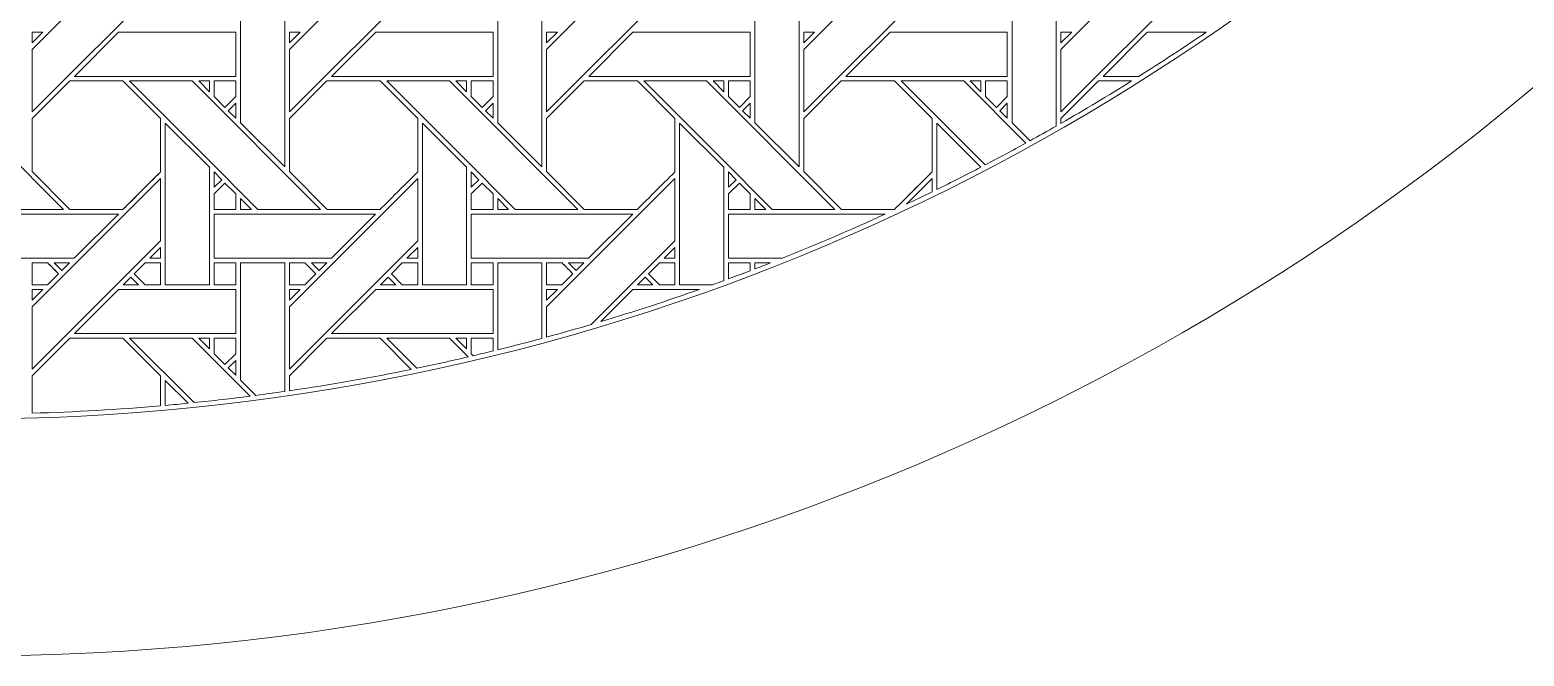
# Model space of a CAD drawing. Header units: inches. Extents: x 3.4 to 21.4, y 0.1 to 18.1.
# Drawn here: x 12.61 to 18.12, y 0.09 to 2.4 of the extents above; entities that cross this region are included whole.
import ezdxf

# ---------------------------------------------------------------- set-up
doc = ezdxf.new("R2010")
doc.units = ezdxf.units.IN
doc.header["$MEASUREMENT"] = 0
doc.layers.add('Design', color=7, linetype='Continuous', lineweight=0)

msp = doc.modelspace()

# ---------------------------------------------------------------- linework, layer by layer
at = {"layer": 'Design'}
for points, knots in [([(12.3829, 18.0948), (7.4123, 18.0948), (3.3829, 14.0653), (3.3829, 9.0948), (3.3829, 4.1242), (7.4123, 0.0948), (12.3829, 0.0948), (17.3534, 0.0948), (21.3829, 4.1242), (21.3829, 9.0948), (21.3829, 14.0653), (17.3534, 18.0948), (12.3829, 18.0948)], [0, 0, 0, 0, 1, 1, 1, 2, 2, 2, 3, 3, 3, 4, 4, 4, 4]), ([(12.3829, 17.2202), (7.8953, 17.2202), (4.2574, 13.5823), (4.2574, 9.0948), (4.2574, 4.6072), (7.8953, 0.9693), (12.3829, 0.9693), (16.8704, 0.9693), (20.5083, 4.6072), (20.5083, 9.0948), (20.5083, 13.5823), (16.8704, 17.2202), (12.3829, 17.2202)], [0, 0, 0, 0, 1, 1, 1, 2, 2, 2, 3, 3, 3, 4, 4, 4, 4]), ([(12.6204, 2.332), (12.6204, 2.332), (13.0941, 2.8056), (13.0941, 2.8056), (13.0941, 2.8056), (13.0941, 2.5756), (13.0941, 2.5756), (13.0941, 2.5756), (12.6204, 2.1019), (12.6204, 2.1019), (12.6204, 2.1019), (12.6204, 2.332), (12.6204, 2.332)], [0, 0, 0, 0, 1, 1, 1, 2, 2, 2, 3, 3, 3, 4, 4, 4, 4]), ([(13.5691, 2.332), (13.5691, 2.332), (14.0428, 2.8056), (14.0428, 2.8056), (14.0428, 2.8056), (14.0428, 2.5756), (14.0428, 2.5756), (14.0428, 2.5756), (13.5691, 2.1019), (13.5691, 2.1019), (13.5691, 2.1019), (13.5691, 2.332), (13.5691, 2.332)], [0, 0, 0, 0, 1, 1, 1, 2, 2, 2, 3, 3, 3, 4, 4, 4, 4]), ([(14.5179, 2.332), (14.5179, 2.332), (14.9915, 2.8056), (14.9915, 2.8056), (14.9915, 2.8056), (14.9915, 2.5756), (14.9915, 2.5756), (14.9915, 2.5756), (14.5179, 2.1019), (14.5179, 2.1019), (14.5179, 2.1019), (14.5179, 2.332), (14.5179, 2.332)], [0, 0, 0, 0, 1, 1, 1, 2, 2, 2, 3, 3, 3, 4, 4, 4, 4]), ([(15.4666, 2.332), (15.4666, 2.332), (15.9403, 2.8056), (15.9403, 2.8056), (15.9403, 2.8056), (15.9403, 2.5756), (15.9403, 2.5756), (15.9403, 2.5756), (15.4666, 2.1019), (15.4666, 2.1019), (15.4666, 2.1019), (15.4666, 2.332), (15.4666, 2.332)], [0, 0, 0, 0, 1, 1, 1, 2, 2, 2, 3, 3, 3, 4, 4, 4, 4]), ([(16.4153, 2.332), (16.4153, 2.332), (16.889, 2.8056), (16.889, 2.8056), (16.889, 2.8056), (16.889, 2.5756), (16.889, 2.5756), (16.889, 2.5756), (16.4153, 2.1019), (16.4153, 2.1019), (16.4153, 2.1019), (16.4153, 2.332), (16.4153, 2.332)], [0, 0, 0, 0, 1, 1, 1, 2, 2, 2, 3, 3, 3, 4, 4, 4, 4]), ([(13.552, 2.4941), (13.552, 2.4941), (13.552, 1.899), (13.552, 1.899), (13.552, 1.899), (13.3891, 2.0619), (13.3891, 2.0619), (13.3891, 2.0619), (13.3891, 2.4941), (13.3891, 2.4941), (13.3891, 2.4941), (13.552, 2.4941), (13.552, 2.4941)], [0, 0, 0, 0, 1, 1, 1, 2, 2, 2, 3, 3, 3, 4, 4, 4, 4]), ([(14.5007, 2.4941), (14.5007, 2.4941), (14.5007, 1.899), (14.5007, 1.899), (14.5007, 1.899), (14.3378, 2.0619), (14.3378, 2.0619), (14.3378, 2.0619), (14.3378, 2.4941), (14.3378, 2.4941), (14.3378, 2.4941), (14.5007, 2.4941), (14.5007, 2.4941)], [0, 0, 0, 0, 1, 1, 1, 2, 2, 2, 3, 3, 3, 4, 4, 4, 4]), ([(15.4494, 2.4941), (15.4494, 2.4941), (15.4494, 1.899), (15.4494, 1.899), (15.4494, 1.899), (15.2865, 2.0619), (15.2865, 2.0619), (15.2865, 2.0619), (15.2865, 2.4941), (15.2865, 2.4941), (15.2865, 2.4941), (15.4494, 2.4941), (15.4494, 2.4941)], [0, 0, 0, 0, 1, 1, 1, 2, 2, 2, 3, 3, 3, 4, 4, 4, 4]), ([(16.3982, 2.05), (16.3661, 2.0316), (16.3338, 2.0135), (16.3015, 1.9957), (16.3015, 1.9957), (16.2352, 2.0619), (16.2352, 2.0619), (16.2352, 2.0619), (16.2352, 2.4941), (16.2352, 2.4941), (16.2352, 2.4941), (16.3982, 2.4941), (16.3982, 2.4941), (16.3982, 2.4941), (16.3982, 2.05), (16.3982, 2.05)], [0, 0, 0, 0, 1, 1, 1, 2, 2, 2, 3, 3, 3, 4, 4, 4, 5, 5, 5, 5]), ([(12.6602, 2.3962), (12.6602, 2.3962), (12.6204, 2.3564), (12.6204, 2.3564), (12.6204, 2.3564), (12.6204, 2.3962), (12.6204, 2.3962), (12.6204, 2.3962), (12.6602, 2.3962), (12.6602, 2.3962)], [0, 0, 0, 0, 1, 1, 1, 2, 2, 2, 3, 3, 3, 3]), ([(12.7762, 2.2334), (12.7762, 2.2334), (12.9391, 2.3962), (12.9391, 2.3962), (12.9391, 2.3962), (13.3715, 2.3962), (13.3715, 2.3962), (13.3715, 2.3962), (13.3715, 2.2334), (13.3715, 2.2334), (13.3715, 2.2334), (12.7762, 2.2334), (12.7762, 2.2334)], [0, 0, 0, 0, 1, 1, 1, 2, 2, 2, 3, 3, 3, 4, 4, 4, 4]), ([(13.609, 2.3962), (13.609, 2.3962), (13.5691, 2.3564), (13.5691, 2.3564), (13.5691, 2.3564), (13.5691, 2.3962), (13.5691, 2.3962), (13.5691, 2.3962), (13.609, 2.3962), (13.609, 2.3962)], [0, 0, 0, 0, 1, 1, 1, 2, 2, 2, 3, 3, 3, 3]), ([(13.725, 2.2334), (13.725, 2.2334), (13.8878, 2.3962), (13.8878, 2.3962), (13.8878, 2.3962), (14.3203, 2.3962), (14.3203, 2.3962), (14.3203, 2.3962), (14.3203, 2.2334), (14.3203, 2.2334), (14.3203, 2.2334), (13.725, 2.2334), (13.725, 2.2334)], [0, 0, 0, 0, 1, 1, 1, 2, 2, 2, 3, 3, 3, 4, 4, 4, 4]), ([(14.5577, 2.3962), (14.5577, 2.3962), (14.5179, 2.3564), (14.5179, 2.3564), (14.5179, 2.3564), (14.5179, 2.3962), (14.5179, 2.3962), (14.5179, 2.3962), (14.5577, 2.3962), (14.5577, 2.3962)], [0, 0, 0, 0, 1, 1, 1, 2, 2, 2, 3, 3, 3, 3]), ([(14.6737, 2.2334), (14.6737, 2.2334), (14.8365, 2.3962), (14.8365, 2.3962), (14.8365, 2.3962), (15.269, 2.3962), (15.269, 2.3962), (15.269, 2.3962), (15.269, 2.2334), (15.269, 2.2334), (15.269, 2.2334), (14.6737, 2.2334), (14.6737, 2.2334)], [0, 0, 0, 0, 1, 1, 1, 2, 2, 2, 3, 3, 3, 4, 4, 4, 4]), ([(15.5064, 2.3962), (15.5064, 2.3962), (15.4666, 2.3564), (15.4666, 2.3564), (15.4666, 2.3564), (15.4666, 2.3962), (15.4666, 2.3962), (15.4666, 2.3962), (15.5064, 2.3962), (15.5064, 2.3962)], [0, 0, 0, 0, 1, 1, 1, 2, 2, 2, 3, 3, 3, 3]), ([(15.6224, 2.2334), (15.6224, 2.2334), (15.7853, 2.3962), (15.7853, 2.3962), (15.7853, 2.3962), (16.2177, 2.3962), (16.2177, 2.3962), (16.2177, 2.3962), (16.2177, 2.2334), (16.2177, 2.2334), (16.2177, 2.2334), (15.6224, 2.2334), (15.6224, 2.2334)], [0, 0, 0, 0, 1, 1, 1, 2, 2, 2, 3, 3, 3, 4, 4, 4, 4]), ([(16.4551, 2.3962), (16.4551, 2.3962), (16.4153, 2.3564), (16.4153, 2.3564), (16.4153, 2.3564), (16.4153, 2.3962), (16.4153, 2.3962), (16.4153, 2.3962), (16.4551, 2.3962), (16.4551, 2.3962)], [0, 0, 0, 0, 1, 1, 1, 2, 2, 2, 3, 3, 3, 3]), ([(16.7034, 2.2334), (16.7034, 2.2334), (16.5711, 2.2334), (16.5711, 2.2334), (16.5711, 2.2334), (16.734, 2.3962), (16.734, 2.3962), (16.734, 2.3962), (16.9513, 2.3962), (16.9513, 2.3962), (16.8697, 2.3405), (16.7871, 2.2862), (16.7034, 2.2334)], [0, 0, 0, 0, 1, 1, 1, 2, 2, 2, 3, 3, 3, 4, 4, 4, 4]), ([(12.3052, 1.9425), (12.3052, 1.9425), (12.0308, 2.2162), (12.0308, 2.2162), (12.0308, 2.2162), (12.2618, 2.2162), (12.2618, 2.2162), (12.2618, 2.2162), (12.7354, 1.7426), (12.7354, 1.7426), (12.7354, 1.7426), (12.5044, 1.7426), (12.5044, 1.7426), (12.5044, 1.7426), (12.3052, 1.9425), (12.3052, 1.9425)], [0, 0, 0, 0, 1, 1, 1, 2, 2, 2, 3, 3, 3, 4, 4, 4, 5, 5, 5, 5]), ([(12.7591, 2.2162), (12.7591, 2.2162), (12.9553, 2.2162), (12.9553, 2.2162), (12.9553, 2.2162), (13.0941, 2.0775), (13.0941, 2.0775), (13.0941, 2.0775), (13.0941, 1.8812), (13.0941, 1.8812), (13.0763, 1.8633), (12.9643, 1.7516), (12.9553, 1.7425), (12.9553, 1.7425), (12.7596, 1.7425), (12.7596, 1.7425), (12.7596, 1.7425), (12.6204, 1.8818), (12.6204, 1.8818), (12.6204, 1.8818), (12.6204, 2.0774), (12.6204, 2.0774), (12.6204, 2.0774), (12.7591, 2.2162), (12.7591, 2.2162)], [0, 0, 0, 0, 1, 1, 1, 2, 2, 2, 3, 3, 3, 4, 4, 4, 5, 5, 5, 6, 6, 6, 7, 7, 7, 8, 8, 8, 8]), ([(12.6204, 1.8818), (12.6204, 1.8818), (12.6204, 2.0774), (12.6204, 2.0774), (12.6204, 2.0774), (12.7591, 2.2162), (12.7591, 2.2162), (12.7591, 2.2162), (12.9553, 2.2162), (12.9553, 2.2162), (12.9553, 2.2162), (13.0941, 2.0775), (13.0941, 2.0775), (13.0941, 2.0775), (13.0941, 1.8812), (13.0941, 1.8812), (13.0757, 1.8627), (12.9639, 1.7511), (12.9553, 1.7425), (12.9553, 1.7425), (12.7596, 1.7425), (12.7596, 1.7425), (12.7596, 1.7425), (12.6204, 1.8818), (12.6204, 1.8818)], [0, 0, 0, 0, 1, 1, 1, 2, 2, 2, 3, 3, 3, 4, 4, 4, 5, 5, 5, 6, 6, 6, 7, 7, 7, 8, 8, 8, 8]), ([(13.2539, 1.9425), (13.2539, 1.9425), (12.9796, 2.2162), (12.9796, 2.2162), (12.9796, 2.2162), (13.2105, 2.2162), (13.2105, 2.2162), (13.2105, 2.2162), (13.6841, 1.7426), (13.6841, 1.7426), (13.6841, 1.7426), (13.4531, 1.7426), (13.4531, 1.7426), (13.4531, 1.7426), (13.2539, 1.9425), (13.2539, 1.9425)], [0, 0, 0, 0, 1, 1, 1, 2, 2, 2, 3, 3, 3, 4, 4, 4, 5, 5, 5, 5]), ([(13.2741, 2.2162), (13.2741, 2.2162), (13.2741, 2.1764), (13.2741, 2.1764), (13.2741, 2.1764), (13.2346, 2.2162), (13.2346, 2.2162), (13.2346, 2.2162), (13.2741, 2.2162), (13.2741, 2.2162)], [0, 0, 0, 0, 1, 1, 1, 2, 2, 2, 3, 3, 3, 3]), ([(13.3715, 2.2162), (13.3715, 2.2162), (13.3715, 2.1586), (13.3715, 2.1586), (13.3715, 2.1586), (13.3316, 2.1186), (13.3316, 2.1186), (13.3316, 2.1186), (13.2913, 2.159), (13.2913, 2.159), (13.2913, 2.159), (13.2913, 2.2162), (13.2913, 2.2162), (13.2913, 2.2162), (13.3715, 2.2162), (13.3715, 2.2162)], [0, 0, 0, 0, 1, 1, 1, 2, 2, 2, 3, 3, 3, 4, 4, 4, 5, 5, 5, 5]), ([(13.3316, 2.1186), (13.3316, 2.1186), (13.2913, 2.159), (13.2913, 2.159), (13.2913, 2.159), (13.2913, 2.2162), (13.2913, 2.2162), (13.2913, 2.2162), (13.3715, 2.2162), (13.3715, 2.2162), (13.3715, 2.2162), (13.3715, 2.1586), (13.3715, 2.1586), (13.3715, 2.1586), (13.3316, 2.1186), (13.3316, 2.1186)], [0, 0, 0, 0, 1, 1, 1, 2, 2, 2, 3, 3, 3, 4, 4, 4, 5, 5, 5, 5]), ([(13.5691, 1.8818), (13.5691, 1.8818), (13.5691, 2.0775), (13.5691, 2.0775), (13.5691, 2.0775), (13.7078, 2.2162), (13.7078, 2.2162), (13.7078, 2.2162), (13.904, 2.2162), (13.904, 2.2162), (13.904, 2.2162), (14.0428, 2.0774), (14.0428, 2.0774), (14.0428, 2.0774), (14.0428, 1.8812), (14.0428, 1.8812), (14.025, 1.8633), (13.9131, 1.7516), (13.9041, 1.7425), (13.9041, 1.7425), (13.7084, 1.7425), (13.7084, 1.7425), (13.7084, 1.7425), (13.5691, 1.8818), (13.5691, 1.8818)], [0, 0, 0, 0, 1, 1, 1, 2, 2, 2, 3, 3, 3, 4, 4, 4, 5, 5, 5, 6, 6, 6, 7, 7, 7, 8, 8, 8, 8]), ([(13.7084, 1.7425), (13.7084, 1.7425), (13.5691, 1.8818), (13.5691, 1.8818), (13.5691, 1.8818), (13.5691, 2.0775), (13.5691, 2.0775), (13.5691, 2.0775), (13.7078, 2.2162), (13.7078, 2.2162), (13.7078, 2.2162), (13.904, 2.2162), (13.904, 2.2162), (13.904, 2.2162), (14.0428, 2.0774), (14.0428, 2.0774), (14.0428, 2.0774), (14.0428, 1.8812), (14.0428, 1.8812), (14.025, 1.8633), (13.9131, 1.7516), (13.9041, 1.7425), (13.9041, 1.7425), (13.7084, 1.7425), (13.7084, 1.7425)], [0, 0, 0, 0, 1, 1, 1, 2, 2, 2, 3, 3, 3, 4, 4, 4, 5, 5, 5, 6, 6, 6, 7, 7, 7, 8, 8, 8, 8]), ([(13.9283, 2.2162), (13.9283, 2.2162), (14.1592, 2.2162), (14.1592, 2.2162), (14.1592, 2.2162), (14.6329, 1.7426), (14.6329, 1.7426), (14.6329, 1.7426), (14.4018, 1.7426), (14.4018, 1.7426), (14.4018, 1.7426), (14.2027, 1.9425), (14.2027, 1.9425), (14.2027, 1.9425), (13.9283, 2.2162), (13.9283, 2.2162)], [0, 0, 0, 0, 1, 1, 1, 2, 2, 2, 3, 3, 3, 4, 4, 4, 5, 5, 5, 5]), ([(14.2228, 2.2162), (14.2228, 2.2162), (14.2228, 2.1764), (14.2228, 2.1764), (14.2228, 2.1764), (14.1833, 2.2162), (14.1833, 2.2162), (14.1833, 2.2162), (14.2228, 2.2162), (14.2228, 2.2162)], [0, 0, 0, 0, 1, 1, 1, 2, 2, 2, 3, 3, 3, 3]), ([(14.3203, 2.2162), (14.3203, 2.2162), (14.3203, 2.1586), (14.3203, 2.1586), (14.3203, 2.1586), (14.2803, 2.1186), (14.2803, 2.1186), (14.2803, 2.1186), (14.24, 2.159), (14.24, 2.159), (14.24, 2.159), (14.24, 2.2162), (14.24, 2.2162), (14.24, 2.2162), (14.3203, 2.2162), (14.3203, 2.2162)], [0, 0, 0, 0, 1, 1, 1, 2, 2, 2, 3, 3, 3, 4, 4, 4, 5, 5, 5, 5]), ([(14.2803, 2.1186), (14.2803, 2.1186), (14.24, 2.159), (14.24, 2.159), (14.24, 2.159), (14.24, 2.2162), (14.24, 2.2162), (14.24, 2.2162), (14.3203, 2.2162), (14.3203, 2.2162), (14.3203, 2.2162), (14.3203, 2.1586), (14.3203, 2.1586), (14.3203, 2.1586), (14.2803, 2.1186), (14.2803, 2.1186)], [0, 0, 0, 0, 1, 1, 1, 2, 2, 2, 3, 3, 3, 4, 4, 4, 5, 5, 5, 5]), ([(14.5179, 1.8818), (14.5179, 1.8818), (14.5179, 2.0774), (14.5179, 2.0774), (14.5179, 2.0774), (14.6566, 2.2162), (14.6566, 2.2162), (14.6566, 2.2162), (14.8528, 2.2162), (14.8528, 2.2162), (14.8528, 2.2162), (14.9915, 2.0774), (14.9915, 2.0774), (14.9915, 2.0774), (14.9915, 1.8812), (14.9915, 1.8812), (14.9737, 1.8633), (14.8618, 1.7516), (14.8528, 1.7425), (14.8528, 1.7425), (14.6571, 1.7425), (14.6571, 1.7425), (14.6571, 1.7425), (14.5179, 1.8818), (14.5179, 1.8818)], [0, 0, 0, 0, 1, 1, 1, 2, 2, 2, 3, 3, 3, 4, 4, 4, 5, 5, 5, 6, 6, 6, 7, 7, 7, 8, 8, 8, 8]), ([(14.6571, 1.7425), (14.6571, 1.7425), (14.5179, 1.8818), (14.5179, 1.8818), (14.5179, 1.8818), (14.5179, 2.0774), (14.5179, 2.0774), (14.5179, 2.0774), (14.6566, 2.2162), (14.6566, 2.2162), (14.6566, 2.2162), (14.8528, 2.2162), (14.8528, 2.2162), (14.8528, 2.2162), (14.9915, 2.0774), (14.9915, 2.0774), (14.9915, 2.0774), (14.9915, 1.8812), (14.9915, 1.8812), (14.9738, 1.8633), (14.8618, 1.7516), (14.8528, 1.7425), (14.8528, 1.7425), (14.6571, 1.7425), (14.6571, 1.7425)], [0, 0, 0, 0, 1, 1, 1, 2, 2, 2, 3, 3, 3, 4, 4, 4, 5, 5, 5, 6, 6, 6, 7, 7, 7, 8, 8, 8, 8]), ([(15.1514, 1.9425), (15.1514, 1.9425), (14.877, 2.2162), (14.877, 2.2162), (14.877, 2.2162), (15.1079, 2.2162), (15.1079, 2.2162), (15.1079, 2.2162), (15.5816, 1.7426), (15.5816, 1.7426), (15.5816, 1.7426), (15.3506, 1.7426), (15.3506, 1.7426), (15.3506, 1.7426), (15.1514, 1.9425), (15.1514, 1.9425)], [0, 0, 0, 0, 1, 1, 1, 2, 2, 2, 3, 3, 3, 4, 4, 4, 5, 5, 5, 5]), ([(15.1715, 2.2162), (15.1715, 2.2162), (15.1715, 2.1764), (15.1715, 2.1764), (15.1715, 2.1764), (15.1321, 2.2162), (15.1321, 2.2162), (15.1321, 2.2162), (15.1715, 2.2162), (15.1715, 2.2162)], [0, 0, 0, 0, 1, 1, 1, 2, 2, 2, 3, 3, 3, 3]), ([(15.269, 2.2162), (15.269, 2.2162), (15.269, 2.1586), (15.269, 2.1586), (15.269, 2.1586), (15.2291, 2.1186), (15.2291, 2.1186), (15.2291, 2.1186), (15.1887, 2.159), (15.1887, 2.159), (15.1887, 2.159), (15.1887, 2.2162), (15.1887, 2.2162), (15.1887, 2.2162), (15.269, 2.2162), (15.269, 2.2162)], [0, 0, 0, 0, 1, 1, 1, 2, 2, 2, 3, 3, 3, 4, 4, 4, 5, 5, 5, 5]), ([(15.2291, 2.1186), (15.2291, 2.1186), (15.1887, 2.159), (15.1887, 2.159), (15.1887, 2.159), (15.1887, 2.2162), (15.1887, 2.2162), (15.1887, 2.2162), (15.269, 2.2162), (15.269, 2.2162), (15.269, 2.2162), (15.269, 2.1586), (15.269, 2.1586), (15.269, 2.1586), (15.2291, 2.1186), (15.2291, 2.1186)], [0, 0, 0, 0, 1, 1, 1, 2, 2, 2, 3, 3, 3, 4, 4, 4, 5, 5, 5, 5]), ([(15.6053, 2.2162), (15.6053, 2.2162), (15.8015, 2.2162), (15.8015, 2.2162), (15.8015, 2.2162), (15.9403, 2.0775), (15.9403, 2.0775), (15.9403, 2.0775), (15.9403, 1.8812), (15.9403, 1.8812), (15.9225, 1.8633), (15.8105, 1.7516), (15.8016, 1.7425), (15.8016, 1.7425), (15.6058, 1.7425), (15.6058, 1.7425), (15.6058, 1.7425), (15.4666, 1.8818), (15.4666, 1.8818), (15.4666, 1.8818), (15.4666, 2.0775), (15.4666, 2.0775), (15.4666, 2.0775), (15.6053, 2.2162), (15.6053, 2.2162)], [0, 0, 0, 0, 1, 1, 1, 2, 2, 2, 3, 3, 3, 4, 4, 4, 5, 5, 5, 6, 6, 6, 7, 7, 7, 8, 8, 8, 8]), ([(15.9403, 1.8812), (15.9223, 1.8632), (15.8104, 1.7515), (15.8016, 1.7425), (15.8016, 1.7425), (15.6058, 1.7425), (15.6058, 1.7425), (15.6058, 1.7425), (15.4666, 1.8818), (15.4666, 1.8818), (15.4666, 1.8818), (15.4666, 2.0775), (15.4666, 2.0775), (15.4666, 2.0775), (15.6053, 2.2162), (15.6053, 2.2162), (15.6053, 2.2162), (15.8015, 2.2162), (15.8015, 2.2162), (15.8015, 2.2162), (15.9403, 2.0775), (15.9403, 2.0775), (15.9403, 2.0775), (15.9403, 1.8812), (15.9403, 1.8812)], [0, 0, 0, 0, 1, 1, 1, 2, 2, 2, 3, 3, 3, 4, 4, 4, 5, 5, 5, 6, 6, 6, 7, 7, 7, 8, 8, 8, 8]), ([(16.136, 1.9066), (16.136, 1.9066), (16.1001, 1.9425), (16.1001, 1.9425), (16.1001, 1.9425), (15.8258, 2.2162), (15.8258, 2.2162), (15.8258, 2.2162), (16.0567, 2.2162), (16.0567, 2.2162), (16.0567, 2.2162), (16.2859, 1.987), (16.2859, 1.987), (16.2362, 1.9597), (16.1862, 1.9329), (16.136, 1.9066)], [0, 0, 0, 0, 1, 1, 1, 2, 2, 2, 3, 3, 3, 4, 4, 4, 5, 5, 5, 5]), ([(16.1202, 2.2162), (16.1202, 2.2162), (16.1202, 2.1764), (16.1202, 2.1764), (16.1202, 2.1764), (16.0808, 2.2162), (16.0808, 2.2162), (16.0808, 2.2162), (16.1202, 2.2162), (16.1202, 2.2162)], [0, 0, 0, 0, 1, 1, 1, 2, 2, 2, 3, 3, 3, 3]), ([(16.2177, 2.2162), (16.2177, 2.2162), (16.2177, 2.1586), (16.2177, 2.1586), (16.2177, 2.1586), (16.1778, 2.1186), (16.1778, 2.1186), (16.1778, 2.1186), (16.1375, 2.159), (16.1375, 2.159), (16.1375, 2.159), (16.1375, 2.2162), (16.1375, 2.2162), (16.1375, 2.2162), (16.2177, 2.2162), (16.2177, 2.2162)], [0, 0, 0, 0, 1, 1, 1, 2, 2, 2, 3, 3, 3, 4, 4, 4, 5, 5, 5, 5]), ([(16.1778, 2.1186), (16.1778, 2.1186), (16.1375, 2.159), (16.1375, 2.159), (16.1375, 2.159), (16.1375, 2.2162), (16.1375, 2.2162), (16.1375, 2.2162), (16.2177, 2.2162), (16.2177, 2.2162), (16.2177, 2.2162), (16.2177, 2.1586), (16.2177, 2.1586), (16.2177, 2.1586), (16.1778, 2.1186), (16.1778, 2.1186)], [0, 0, 0, 0, 1, 1, 1, 2, 2, 2, 3, 3, 3, 4, 4, 4, 5, 5, 5, 5]), ([(16.4153, 2.0597), (16.4153, 2.0597), (16.4153, 2.0775), (16.4153, 2.0775), (16.4153, 2.0775), (16.554, 2.2162), (16.554, 2.2162), (16.554, 2.2162), (16.6762, 2.2162), (16.6762, 2.2162), (16.5903, 2.1624), (16.5034, 2.1103), (16.4153, 2.0597)], [0, 0, 0, 0, 1, 1, 1, 2, 2, 2, 3, 3, 3, 4, 4, 4, 4]), ([(16.4153, 2.0597), (16.4153, 2.0597), (16.4153, 2.0775), (16.4153, 2.0775), (16.4153, 2.0775), (16.554, 2.2162), (16.554, 2.2162), (16.554, 2.2162), (16.6762, 2.2162), (16.6762, 2.2162), (16.5903, 2.1624), (16.5034, 2.1103), (16.4153, 2.0597)], [0, 0, 0, 0, 1, 1, 1, 2, 2, 2, 3, 3, 3, 4, 4, 4, 4]), ([(13.3715, 2.1344), (13.3715, 2.1344), (13.3715, 2.0792), (13.3715, 2.0792), (13.3715, 2.0792), (13.3438, 2.1066), (13.3438, 2.1066), (13.3438, 2.1066), (13.3715, 2.1344), (13.3715, 2.1344)], [0, 0, 0, 0, 1, 1, 1, 2, 2, 2, 3, 3, 3, 3]), ([(14.3203, 2.1344), (14.3203, 2.1344), (14.3203, 2.0792), (14.3203, 2.0792), (14.3203, 2.0792), (14.2925, 2.1066), (14.2925, 2.1066), (14.2925, 2.1066), (14.3203, 2.1344), (14.3203, 2.1344)], [0, 0, 0, 0, 1, 1, 1, 2, 2, 2, 3, 3, 3, 3]), ([(15.269, 2.1344), (15.269, 2.1344), (15.269, 2.0792), (15.269, 2.0792), (15.269, 2.0792), (15.2412, 2.1066), (15.2412, 2.1066), (15.2412, 2.1066), (15.269, 2.1344), (15.269, 2.1344)], [0, 0, 0, 0, 1, 1, 1, 2, 2, 2, 3, 3, 3, 3]), ([(16.2177, 2.1344), (16.2177, 2.1344), (16.2177, 2.0792), (16.2177, 2.0792), (16.2177, 2.0792), (16.1899, 2.1066), (16.1899, 2.1066), (16.1899, 2.1066), (16.2177, 2.1344), (16.2177, 2.1344)], [0, 0, 0, 0, 1, 1, 1, 2, 2, 2, 3, 3, 3, 3]), ([(13.274, 1.8983), (13.274, 1.8983), (13.274, 1.4646), (13.274, 1.4646), (13.274, 1.4646), (13.1112, 1.4646), (13.1112, 1.4646), (13.1112, 1.4646), (13.1112, 2.0604), (13.1112, 2.0604), (13.1112, 2.0604), (13.274, 1.8983), (13.274, 1.8983)], [0, 0, 0, 0, 1, 1, 1, 2, 2, 2, 3, 3, 3, 4, 4, 4, 4]), ([(14.2227, 1.8983), (14.2227, 1.8983), (14.2227, 1.4646), (14.2227, 1.4646), (14.2227, 1.4646), (14.0599, 1.4646), (14.0599, 1.4646), (14.0599, 1.4646), (14.0599, 2.0604), (14.0599, 2.0604), (14.0599, 2.0604), (14.2227, 1.8983), (14.2227, 1.8983)], [0, 0, 0, 0, 1, 1, 1, 2, 2, 2, 3, 3, 3, 4, 4, 4, 4]), ([(15.1714, 1.4796), (15.1575, 1.4745), (15.1436, 1.4696), (15.1297, 1.4646), (15.1297, 1.4646), (15.0087, 1.4646), (15.0087, 1.4646), (15.0087, 1.4646), (15.0087, 2.0604), (15.0087, 2.0604), (15.0087, 2.0604), (15.1714, 1.8983), (15.1714, 1.8983), (15.1714, 1.8983), (15.1714, 1.4796), (15.1714, 1.4796)], [0, 0, 0, 0, 1, 1, 1, 2, 2, 2, 3, 3, 3, 4, 4, 4, 5, 5, 5, 5]), ([(15.9574, 1.8159), (15.9574, 1.8159), (15.9574, 2.0604), (15.9574, 2.0604), (15.9574, 2.0604), (16.1201, 1.8983), (16.1201, 1.8983), (16.0662, 1.8703), (16.012, 1.8428), (15.9574, 1.8159)], [0, 0, 0, 0, 1, 1, 1, 2, 2, 2, 3, 3, 3, 3]), ([(13.2913, 1.824), (13.2913, 1.824), (13.2913, 1.8808), (13.2913, 1.8808), (13.2913, 1.8808), (13.3195, 1.8522), (13.3195, 1.8522), (13.3195, 1.8522), (13.2913, 1.824), (13.2913, 1.824)], [0, 0, 0, 0, 1, 1, 1, 2, 2, 2, 3, 3, 3, 3]), ([(14.24, 1.824), (14.24, 1.824), (14.24, 1.8808), (14.24, 1.8808), (14.24, 1.8808), (14.2682, 1.8522), (14.2682, 1.8522), (14.2682, 1.8522), (14.24, 1.824), (14.24, 1.824)], [0, 0, 0, 0, 1, 1, 1, 2, 2, 2, 3, 3, 3, 3]), ([(15.1887, 1.824), (15.1887, 1.824), (15.1887, 1.8808), (15.1887, 1.8808), (15.1887, 1.8808), (15.2169, 1.8522), (15.2169, 1.8522), (15.2169, 1.8522), (15.1887, 1.824), (15.1887, 1.824)], [0, 0, 0, 0, 1, 1, 1, 2, 2, 2, 3, 3, 3, 3]), ([(12.6204, 1.3833), (12.6204, 1.3833), (13.0941, 1.8569), (13.0941, 1.8569), (13.0941, 1.8569), (13.0941, 1.6268), (13.0941, 1.6268), (13.0941, 1.6268), (12.6204, 1.1532), (12.6204, 1.1532), (12.6204, 1.1532), (12.6204, 1.3833), (12.6204, 1.3833)], [0, 0, 0, 0, 1, 1, 1, 2, 2, 2, 3, 3, 3, 4, 4, 4, 4]), ([(13.2913, 1.7422), (13.2913, 1.7422), (13.2913, 1.7996), (13.2913, 1.7996), (13.2913, 1.7996), (13.3316, 1.8399), (13.3316, 1.8399), (13.3316, 1.8399), (13.3719, 1.7996), (13.3719, 1.7996), (13.3719, 1.7996), (13.3719, 1.7422), (13.3719, 1.7422), (13.3719, 1.7422), (13.2913, 1.7422), (13.2913, 1.7422)], [0, 0, 0, 0, 1, 1, 1, 2, 2, 2, 3, 3, 3, 4, 4, 4, 5, 5, 5, 5]), ([(13.2913, 1.7425), (13.2913, 1.7425), (13.2913, 1.7996), (13.2913, 1.7996), (13.2913, 1.7996), (13.3316, 1.8399), (13.3316, 1.8399), (13.3316, 1.8399), (13.3719, 1.7996), (13.3719, 1.7996), (13.3719, 1.7996), (13.3719, 1.7425), (13.3719, 1.7425), (13.3719, 1.7425), (13.2913, 1.7425), (13.2913, 1.7425)], [0, 0, 0, 0, 1, 1, 1, 2, 2, 2, 3, 3, 3, 4, 4, 4, 5, 5, 5, 5]), ([(13.5691, 1.3833), (13.5691, 1.3833), (14.0428, 1.8569), (14.0428, 1.8569), (14.0428, 1.8569), (14.0428, 1.6268), (14.0428, 1.6268), (14.0428, 1.6268), (13.5691, 1.1532), (13.5691, 1.1532), (13.5691, 1.1532), (13.5691, 1.3833), (13.5691, 1.3833)], [0, 0, 0, 0, 1, 1, 1, 2, 2, 2, 3, 3, 3, 4, 4, 4, 4]), ([(14.24, 1.7423), (14.24, 1.7423), (14.24, 1.7996), (14.24, 1.7996), (14.24, 1.7996), (14.2803, 1.8399), (14.2803, 1.8399), (14.2803, 1.8399), (14.3207, 1.7996), (14.3207, 1.7996), (14.3207, 1.7996), (14.3207, 1.7423), (14.3207, 1.7423), (14.3207, 1.7423), (14.24, 1.7423), (14.24, 1.7423)], [0, 0, 0, 0, 1, 1, 1, 2, 2, 2, 3, 3, 3, 4, 4, 4, 5, 5, 5, 5]), ([(14.24, 1.7996), (14.24, 1.7996), (14.2803, 1.8399), (14.2803, 1.8399), (14.2803, 1.8399), (14.3207, 1.7996), (14.3207, 1.7996), (14.3207, 1.7996), (14.3207, 1.7423), (14.3207, 1.7423), (14.3207, 1.7423), (14.24, 1.7423), (14.24, 1.7423), (14.24, 1.7423), (14.24, 1.7996), (14.24, 1.7996)], [0, 0, 0, 0, 1, 1, 1, 2, 2, 2, 3, 3, 3, 4, 4, 4, 5, 5, 5, 5]), ([(14.5179, 1.2714), (14.5179, 1.2714), (14.5179, 1.3833), (14.5179, 1.3833), (14.5179, 1.3833), (14.9915, 1.8569), (14.9915, 1.8569), (14.9915, 1.8569), (14.9915, 1.6268), (14.9915, 1.6268), (14.9915, 1.6268), (14.683, 1.3183), (14.683, 1.3183), (14.6282, 1.3021), (14.5731, 1.2865), (14.5179, 1.2714)], [0, 0, 0, 0, 1, 1, 1, 2, 2, 2, 3, 3, 3, 4, 4, 4, 5, 5, 5, 5]), ([(15.1887, 1.7996), (15.1887, 1.7996), (15.2291, 1.8399), (15.2291, 1.8399), (15.2291, 1.8399), (15.2694, 1.7996), (15.2694, 1.7996), (15.2694, 1.7996), (15.2694, 1.7423), (15.2694, 1.7423), (15.2694, 1.7423), (15.1887, 1.7423), (15.1887, 1.7423), (15.1887, 1.7423), (15.1887, 1.7996), (15.1887, 1.7996)], [0, 0, 0, 0, 1, 1, 1, 2, 2, 2, 3, 3, 3, 4, 4, 4, 5, 5, 5, 5]), ([(15.1887, 1.7996), (15.1887, 1.7996), (15.2291, 1.8399), (15.2291, 1.8399), (15.2291, 1.8399), (15.2694, 1.7996), (15.2694, 1.7996), (15.2694, 1.7996), (15.2694, 1.7423), (15.2694, 1.7423), (15.2694, 1.7423), (15.1887, 1.7423), (15.1887, 1.7423), (15.1887, 1.7423), (15.1887, 1.7996), (15.1887, 1.7996)], [0, 0, 0, 0, 1, 1, 1, 2, 2, 2, 3, 3, 3, 4, 4, 4, 5, 5, 5, 5]), ([(15.9403, 1.8076), (15.9087, 1.7921), (15.877, 1.7769), (15.8452, 1.7618), (15.8452, 1.7618), (15.9403, 1.8569), (15.9403, 1.8569), (15.9403, 1.8569), (15.9403, 1.8076), (15.9403, 1.8076)], [0, 0, 0, 0, 1, 1, 1, 2, 2, 2, 3, 3, 3, 3]), ([(13.4289, 1.7426), (13.4289, 1.7426), (13.3892, 1.7426), (13.3892, 1.7426), (13.3892, 1.7426), (13.3892, 1.7824), (13.3892, 1.7824), (13.3892, 1.7824), (13.4289, 1.7426), (13.4289, 1.7426)], [0, 0, 0, 0, 1, 1, 1, 2, 2, 2, 3, 3, 3, 3]), ([(14.3776, 1.7426), (14.3776, 1.7426), (14.3379, 1.7426), (14.3379, 1.7426), (14.3379, 1.7426), (14.3379, 1.7824), (14.3379, 1.7824), (14.3379, 1.7824), (14.3776, 1.7426), (14.3776, 1.7426)], [0, 0, 0, 0, 1, 1, 1, 2, 2, 2, 3, 3, 3, 3]), ([(15.3264, 1.7426), (15.3264, 1.7426), (15.2866, 1.7426), (15.2866, 1.7426), (15.2866, 1.7426), (15.2866, 1.7824), (15.2866, 1.7824), (15.2866, 1.7824), (15.3264, 1.7426), (15.3264, 1.7426)], [0, 0, 0, 0, 1, 1, 1, 2, 2, 2, 3, 3, 3, 3]), ([(12.3425, 1.5626), (12.3425, 1.5626), (12.3425, 1.7254), (12.3425, 1.7254), (12.3425, 1.7254), (12.9383, 1.7254), (12.9383, 1.7254), (12.9383, 1.7254), (12.7755, 1.5626), (12.7755, 1.5626), (12.7755, 1.5626), (12.3425, 1.5626), (12.3425, 1.5626)], [0, 0, 0, 0, 1, 1, 1, 2, 2, 2, 3, 3, 3, 4, 4, 4, 4]), ([(13.2913, 1.5626), (13.2913, 1.5626), (13.2913, 1.7254), (13.2913, 1.7254), (13.2913, 1.7254), (13.887, 1.7254), (13.887, 1.7254), (13.887, 1.7254), (13.7242, 1.5626), (13.7242, 1.5626), (13.7242, 1.5626), (13.2913, 1.5626), (13.2913, 1.5626)], [0, 0, 0, 0, 1, 1, 1, 2, 2, 2, 3, 3, 3, 4, 4, 4, 4]), ([(14.24, 1.5626), (14.24, 1.5626), (14.24, 1.7254), (14.24, 1.7254), (14.24, 1.7254), (14.8357, 1.7254), (14.8357, 1.7254), (14.8357, 1.7254), (14.673, 1.5626), (14.673, 1.5626), (14.673, 1.5626), (14.24, 1.5626), (14.24, 1.5626)], [0, 0, 0, 0, 1, 1, 1, 2, 2, 2, 3, 3, 3, 4, 4, 4, 4]), ([(15.388, 1.5626), (15.388, 1.5626), (15.1887, 1.5626), (15.1887, 1.5626), (15.1887, 1.5626), (15.1887, 1.7254), (15.1887, 1.7254), (15.1887, 1.7254), (15.767, 1.7254), (15.767, 1.7254), (15.6423, 1.668), (15.516, 1.6137), (15.388, 1.5626)], [0, 0, 0, 0, 1, 1, 1, 2, 2, 2, 3, 3, 3, 4, 4, 4, 4]), ([(13.0543, 1.5627), (13.0543, 1.5627), (13.0941, 1.6024), (13.0941, 1.6024), (13.0941, 1.6024), (13.0941, 1.5627), (13.0941, 1.5627), (13.0941, 1.5627), (13.0543, 1.5627), (13.0543, 1.5627)], [0, 0, 0, 0, 1, 1, 1, 2, 2, 2, 3, 3, 3, 3]), ([(14.003, 1.5627), (14.003, 1.5627), (14.0428, 1.6024), (14.0428, 1.6024), (14.0428, 1.6024), (14.0428, 1.5627), (14.0428, 1.5627), (14.0428, 1.5627), (14.003, 1.5627), (14.003, 1.5627)], [0, 0, 0, 0, 1, 1, 1, 2, 2, 2, 3, 3, 3, 3]), ([(14.9517, 1.5627), (14.9517, 1.5627), (14.9915, 1.6024), (14.9915, 1.6024), (14.9915, 1.6024), (14.9915, 1.5627), (14.9915, 1.5627), (14.9915, 1.5627), (14.9517, 1.5627), (14.9517, 1.5627)], [0, 0, 0, 0, 1, 1, 1, 2, 2, 2, 3, 3, 3, 3]), ([(12.6775, 1.5453), (12.6826, 1.5402), (12.7134, 1.5094), (12.7178, 1.505), (12.7178, 1.505), (12.6774, 1.4645), (12.6774, 1.4645), (12.6774, 1.4645), (12.6204, 1.4645), (12.6204, 1.4645), (12.6204, 1.4645), (12.6204, 1.5453), (12.6204, 1.5453), (12.6204, 1.5453), (12.6775, 1.5453), (12.6775, 1.5453)], [0, 0, 0, 0, 1, 1, 1, 2, 2, 2, 3, 3, 3, 4, 4, 4, 5, 5, 5, 5]), ([(12.6204, 1.5453), (12.6204, 1.5453), (12.6775, 1.5453), (12.6775, 1.5453), (12.6828, 1.54), (12.7136, 1.5092), (12.7178, 1.505), (12.7178, 1.505), (12.6774, 1.4645), (12.6774, 1.4645), (12.6774, 1.4645), (12.6204, 1.4645), (12.6204, 1.4645), (12.6204, 1.4645), (12.6204, 1.5453), (12.6204, 1.5453)], [0, 0, 0, 0, 1, 1, 1, 2, 2, 2, 3, 3, 3, 4, 4, 4, 5, 5, 5, 5]), ([(12.7583, 1.5454), (12.7583, 1.5454), (12.73, 1.5172), (12.73, 1.5172), (12.73, 1.5172), (12.7018, 1.5454), (12.7018, 1.5454), (12.7018, 1.5454), (12.7583, 1.5454), (12.7583, 1.5454)], [0, 0, 0, 0, 1, 1, 1, 2, 2, 2, 3, 3, 3, 3]), ([(13.0941, 1.5453), (13.0941, 1.5453), (13.0941, 1.4645), (13.0941, 1.4645), (13.0941, 1.4645), (13.037, 1.4645), (13.037, 1.4645), (13.037, 1.4645), (12.9966, 1.5049), (12.9966, 1.5049), (12.9966, 1.5049), (13.037, 1.5453), (13.037, 1.5453), (13.037, 1.5453), (13.0941, 1.5453), (13.0941, 1.5453)], [0, 0, 0, 0, 1, 1, 1, 2, 2, 2, 3, 3, 3, 4, 4, 4, 5, 5, 5, 5]), ([(12.9966, 1.5049), (12.9966, 1.5049), (13.037, 1.5453), (13.037, 1.5453), (13.037, 1.5453), (13.0941, 1.5453), (13.0941, 1.5453), (13.0941, 1.5453), (13.0941, 1.4645), (13.0941, 1.4645), (13.0941, 1.4645), (13.037, 1.4645), (13.037, 1.4645), (13.037, 1.4645), (12.9966, 1.5049), (12.9966, 1.5049)], [0, 0, 0, 0, 1, 1, 1, 2, 2, 2, 3, 3, 3, 4, 4, 4, 5, 5, 5, 5]), ([(13.2913, 1.4645), (13.2913, 1.4645), (13.2913, 1.5453), (13.2913, 1.5453), (13.2913, 1.5453), (13.3715, 1.5453), (13.3715, 1.5453), (13.3715, 1.5453), (13.3715, 1.4645), (13.3715, 1.4645), (13.3715, 1.4645), (13.2913, 1.4645), (13.2913, 1.4645)], [0, 0, 0, 0, 1, 1, 1, 2, 2, 2, 3, 3, 3, 4, 4, 4, 4]), ([(13.2913, 1.5453), (13.2913, 1.5453), (13.3715, 1.5453), (13.3715, 1.5453), (13.3715, 1.5453), (13.3715, 1.4645), (13.3715, 1.4645), (13.3715, 1.4645), (13.2913, 1.4645), (13.2913, 1.4645), (13.2913, 1.4645), (13.2913, 1.5453), (13.2913, 1.5453)], [0, 0, 0, 0, 1, 1, 1, 2, 2, 2, 3, 3, 3, 4, 4, 4, 4]), ([(13.552, 1.0711), (13.5166, 1.066), (13.4812, 1.0611), (13.4458, 1.0565), (13.4458, 1.0565), (13.3891, 1.1132), (13.3891, 1.1132), (13.3891, 1.1132), (13.3891, 1.5454), (13.3891, 1.5454), (13.3891, 1.5454), (13.552, 1.5454), (13.552, 1.5454), (13.552, 1.5454), (13.552, 1.0711), (13.552, 1.0711)], [0, 0, 0, 0, 1, 1, 1, 2, 2, 2, 3, 3, 3, 4, 4, 4, 5, 5, 5, 5]), ([(13.6665, 1.505), (13.6665, 1.505), (13.6261, 1.4645), (13.6261, 1.4645), (13.6261, 1.4645), (13.5691, 1.4645), (13.5691, 1.4645), (13.5691, 1.4645), (13.5691, 1.5453), (13.5691, 1.5453), (13.5691, 1.5453), (13.6262, 1.5453), (13.6262, 1.5453), (13.6313, 1.5402), (13.6621, 1.5094), (13.6665, 1.505)], [0, 0, 0, 0, 1, 1, 1, 2, 2, 2, 3, 3, 3, 4, 4, 4, 5, 5, 5, 5]), ([(13.5691, 1.4645), (13.5691, 1.4645), (13.5691, 1.5453), (13.5691, 1.5453), (13.5691, 1.5453), (13.6262, 1.5453), (13.6262, 1.5453), (13.6313, 1.5402), (13.6621, 1.5094), (13.6665, 1.505), (13.6665, 1.505), (13.6261, 1.4645), (13.6261, 1.4645), (13.6261, 1.4645), (13.5691, 1.4645), (13.5691, 1.4645)], [0, 0, 0, 0, 1, 1, 1, 2, 2, 2, 3, 3, 3, 4, 4, 4, 5, 5, 5, 5]), ([(13.6505, 1.5454), (13.6505, 1.5454), (13.707, 1.5454), (13.707, 1.5454), (13.707, 1.5454), (13.6787, 1.5172), (13.6787, 1.5172), (13.6787, 1.5172), (13.6505, 1.5454), (13.6505, 1.5454)], [0, 0, 0, 0, 1, 1, 1, 2, 2, 2, 3, 3, 3, 3]), ([(13.9858, 1.5453), (13.9858, 1.5453), (14.0428, 1.5453), (14.0428, 1.5453), (14.0428, 1.5453), (14.0428, 1.4645), (14.0428, 1.4645), (14.0428, 1.4645), (13.9857, 1.4645), (13.9857, 1.4645), (13.9857, 1.4645), (13.9453, 1.5049), (13.9453, 1.5049), (13.9453, 1.5049), (13.9858, 1.5453), (13.9858, 1.5453)], [0, 0, 0, 0, 1, 1, 1, 2, 2, 2, 3, 3, 3, 4, 4, 4, 5, 5, 5, 5]), ([(14.0428, 1.5453), (14.0428, 1.5453), (14.0428, 1.4645), (14.0428, 1.4645), (14.0428, 1.4645), (13.9857, 1.4645), (13.9857, 1.4645), (13.9857, 1.4645), (13.9453, 1.5049), (13.9453, 1.5049), (13.9453, 1.5049), (13.9858, 1.5453), (13.9858, 1.5453), (13.9858, 1.5453), (14.0428, 1.5453), (14.0428, 1.5453)], [0, 0, 0, 0, 1, 1, 1, 2, 2, 2, 3, 3, 3, 4, 4, 4, 5, 5, 5, 5]), ([(14.24, 1.5453), (14.24, 1.5453), (14.3203, 1.5453), (14.3203, 1.5453), (14.3203, 1.5453), (14.3203, 1.4645), (14.3203, 1.4645), (14.3203, 1.4645), (14.24, 1.4645), (14.24, 1.4645), (14.24, 1.4645), (14.24, 1.5453), (14.24, 1.5453)], [0, 0, 0, 0, 1, 1, 1, 2, 2, 2, 3, 3, 3, 4, 4, 4, 4]), ([(14.3203, 1.4645), (14.3203, 1.4645), (14.24, 1.4645), (14.24, 1.4645), (14.24, 1.4645), (14.24, 1.5453), (14.24, 1.5453), (14.24, 1.5453), (14.3203, 1.5453), (14.3203, 1.5453), (14.3203, 1.5453), (14.3203, 1.4645), (14.3203, 1.4645)], [0, 0, 0, 0, 1, 1, 1, 2, 2, 2, 3, 3, 3, 4, 4, 4, 4]), ([(14.5007, 1.2667), (14.4466, 1.2521), (14.3923, 1.2382), (14.3378, 1.2247), (14.3378, 1.2247), (14.3378, 1.5454), (14.3378, 1.5454), (14.3378, 1.5454), (14.5007, 1.5454), (14.5007, 1.5454), (14.5007, 1.5454), (14.5007, 1.2667), (14.5007, 1.2667)], [0, 0, 0, 0, 1, 1, 1, 2, 2, 2, 3, 3, 3, 4, 4, 4, 4]), ([(14.6153, 1.505), (14.6153, 1.505), (14.5748, 1.4645), (14.5748, 1.4645), (14.5748, 1.4645), (14.5179, 1.4645), (14.5179, 1.4645), (14.5179, 1.4645), (14.5179, 1.5453), (14.5179, 1.5453), (14.5179, 1.5453), (14.5749, 1.5453), (14.5749, 1.5453), (14.5801, 1.5402), (14.6108, 1.5094), (14.6153, 1.505)], [0, 0, 0, 0, 1, 1, 1, 2, 2, 2, 3, 3, 3, 4, 4, 4, 5, 5, 5, 5]), ([(14.5179, 1.4645), (14.5179, 1.4645), (14.5179, 1.5453), (14.5179, 1.5453), (14.5179, 1.5453), (14.5749, 1.5453), (14.5749, 1.5453), (14.5802, 1.54), (14.6111, 1.5092), (14.6153, 1.505), (14.6153, 1.505), (14.5748, 1.4645), (14.5748, 1.4645), (14.5748, 1.4645), (14.5179, 1.4645), (14.5179, 1.4645)], [0, 0, 0, 0, 1, 1, 1, 2, 2, 2, 3, 3, 3, 4, 4, 4, 5, 5, 5, 5]), ([(14.5993, 1.5454), (14.5993, 1.5454), (14.6558, 1.5454), (14.6558, 1.5454), (14.6558, 1.5454), (14.6275, 1.5172), (14.6275, 1.5172), (14.6275, 1.5172), (14.5993, 1.5454), (14.5993, 1.5454)], [0, 0, 0, 0, 1, 1, 1, 2, 2, 2, 3, 3, 3, 3]), ([(14.9345, 1.5453), (14.9345, 1.5453), (14.9915, 1.5453), (14.9915, 1.5453), (14.9915, 1.5453), (14.9915, 1.4645), (14.9915, 1.4645), (14.9915, 1.4645), (14.9344, 1.4645), (14.9344, 1.4645), (14.9344, 1.4645), (14.8941, 1.5049), (14.8941, 1.5049), (14.8941, 1.5049), (14.9345, 1.5453), (14.9345, 1.5453)], [0, 0, 0, 0, 1, 1, 1, 2, 2, 2, 3, 3, 3, 4, 4, 4, 5, 5, 5, 5]), ([(14.8941, 1.5049), (14.8941, 1.5049), (14.9345, 1.5453), (14.9345, 1.5453), (14.9345, 1.5453), (14.9915, 1.5453), (14.9915, 1.5453), (14.9915, 1.5453), (14.9915, 1.4645), (14.9915, 1.4645), (14.9915, 1.4645), (14.9344, 1.4645), (14.9344, 1.4645), (14.9344, 1.4645), (14.8941, 1.5049), (14.8941, 1.5049)], [0, 0, 0, 0, 1, 1, 1, 2, 2, 2, 3, 3, 3, 4, 4, 4, 5, 5, 5, 5]), ([(15.1887, 1.4861), (15.1887, 1.4861), (15.1887, 1.5453), (15.1887, 1.5453), (15.1887, 1.5453), (15.269, 1.5453), (15.269, 1.5453), (15.269, 1.5453), (15.269, 1.5161), (15.269, 1.5161), (15.2423, 1.5059), (15.2155, 1.496), (15.1887, 1.4861)], [0, 0, 0, 0, 1, 1, 1, 2, 2, 2, 3, 3, 3, 4, 4, 4, 4]), ([(15.269, 1.5161), (15.2423, 1.5059), (15.2155, 1.496), (15.1887, 1.4861), (15.1887, 1.4861), (15.1887, 1.5453), (15.1887, 1.5453), (15.1887, 1.5453), (15.269, 1.5453), (15.269, 1.5453), (15.269, 1.5453), (15.269, 1.5161), (15.269, 1.5161)], [0, 0, 0, 0, 1, 1, 1, 2, 2, 2, 3, 3, 3, 4, 4, 4, 4]), ([(15.2865, 1.5229), (15.2865, 1.5229), (15.2865, 1.5454), (15.2865, 1.5454), (15.2865, 1.5454), (15.3446, 1.5454), (15.3446, 1.5454), (15.3253, 1.5378), (15.3059, 1.5303), (15.2865, 1.5229)], [0, 0, 0, 0, 1, 1, 1, 2, 2, 2, 3, 3, 3, 3]), ([(13.0127, 1.4646), (13.0127, 1.4646), (12.9562, 1.4646), (12.9562, 1.4646), (12.9562, 1.4646), (12.9845, 1.4929), (12.9845, 1.4929), (12.9845, 1.4929), (13.0127, 1.4646), (13.0127, 1.4646)], [0, 0, 0, 0, 1, 1, 1, 2, 2, 2, 3, 3, 3, 3]), ([(13.9615, 1.4646), (13.9615, 1.4646), (13.905, 1.4646), (13.905, 1.4646), (13.905, 1.4646), (13.9332, 1.4929), (13.9332, 1.4929), (13.9332, 1.4929), (13.9615, 1.4646), (13.9615, 1.4646)], [0, 0, 0, 0, 1, 1, 1, 2, 2, 2, 3, 3, 3, 3]), ([(14.9102, 1.4646), (14.9102, 1.4646), (14.8537, 1.4646), (14.8537, 1.4646), (14.8537, 1.4646), (14.8819, 1.4929), (14.8819, 1.4929), (14.8819, 1.4929), (14.9102, 1.4646), (14.9102, 1.4646)], [0, 0, 0, 0, 1, 1, 1, 2, 2, 2, 3, 3, 3, 3]), ([(12.6602, 1.4475), (12.6602, 1.4475), (12.6204, 1.4076), (12.6204, 1.4076), (12.6204, 1.4076), (12.6204, 1.4475), (12.6204, 1.4475), (12.6204, 1.4475), (12.6602, 1.4475), (12.6602, 1.4475)], [0, 0, 0, 0, 1, 1, 1, 2, 2, 2, 3, 3, 3, 3]), ([(12.7762, 1.2847), (12.7762, 1.2847), (12.9391, 1.4475), (12.9391, 1.4475), (12.9391, 1.4475), (13.3715, 1.4475), (13.3715, 1.4475), (13.3715, 1.4475), (13.3715, 1.2847), (13.3715, 1.2847), (13.3715, 1.2847), (12.7762, 1.2847), (12.7762, 1.2847)], [0, 0, 0, 0, 1, 1, 1, 2, 2, 2, 3, 3, 3, 4, 4, 4, 4]), ([(13.609, 1.4475), (13.609, 1.4475), (13.5691, 1.4076), (13.5691, 1.4076), (13.5691, 1.4076), (13.5691, 1.4475), (13.5691, 1.4475), (13.5691, 1.4475), (13.609, 1.4475), (13.609, 1.4475)], [0, 0, 0, 0, 1, 1, 1, 2, 2, 2, 3, 3, 3, 3]), ([(13.725, 1.2847), (13.725, 1.2847), (13.8878, 1.4475), (13.8878, 1.4475), (13.8878, 1.4475), (14.3203, 1.4475), (14.3203, 1.4475), (14.3203, 1.4475), (14.3203, 1.2847), (14.3203, 1.2847), (14.3203, 1.2847), (13.725, 1.2847), (13.725, 1.2847)], [0, 0, 0, 0, 1, 1, 1, 2, 2, 2, 3, 3, 3, 4, 4, 4, 4]), ([(14.5577, 1.4475), (14.5577, 1.4475), (14.5179, 1.4076), (14.5179, 1.4076), (14.5179, 1.4076), (14.5179, 1.4475), (14.5179, 1.4475), (14.5179, 1.4475), (14.5577, 1.4475), (14.5577, 1.4475)], [0, 0, 0, 0, 1, 1, 1, 2, 2, 2, 3, 3, 3, 3]), ([(14.7177, 1.3286), (14.7177, 1.3286), (14.8365, 1.4475), (14.8365, 1.4475), (14.8365, 1.4475), (15.082, 1.4475), (15.082, 1.4475), (14.9618, 1.4051), (14.8404, 1.3655), (14.7177, 1.3286)], [0, 0, 0, 0, 1, 1, 1, 2, 2, 2, 3, 3, 3, 3]), ([(12.6204, 0.9908), (12.6204, 0.9908), (12.6204, 1.1287), (12.6204, 1.1287), (12.6204, 1.1287), (12.7591, 1.2674), (12.7591, 1.2674), (12.7591, 1.2674), (12.9553, 1.2674), (12.9553, 1.2674), (12.9553, 1.2674), (13.0941, 1.1287), (13.0941, 1.1287), (13.0941, 1.1287), (13.0941, 1.0181), (13.0941, 1.0181), (12.9374, 1.0045), (12.7795, 0.9954), (12.6204, 0.9908)], [0, 0, 0, 0, 1, 1, 1, 2, 2, 2, 3, 3, 3, 4, 4, 4, 5, 5, 5, 6, 6, 6, 6]), ([(13.0941, 1.0181), (12.9374, 1.0045), (12.7795, 0.9954), (12.6204, 0.9908), (12.6204, 0.9908), (12.6204, 1.1287), (12.6204, 1.1287), (12.6204, 1.1287), (12.7591, 1.2674), (12.7591, 1.2674), (12.7591, 1.2674), (12.9553, 1.2674), (12.9553, 1.2674), (12.9553, 1.2674), (13.0941, 1.1287), (13.0941, 1.1287), (13.0941, 1.1287), (13.0941, 1.0181), (13.0941, 1.0181)], [0, 0, 0, 0, 1, 1, 1, 2, 2, 2, 3, 3, 3, 4, 4, 4, 5, 5, 5, 6, 6, 6, 6]), ([(13.2178, 1.0298), (13.2178, 1.0298), (12.9796, 1.2675), (12.9796, 1.2675), (12.9796, 1.2675), (13.2105, 1.2675), (13.2105, 1.2675), (13.2105, 1.2675), (13.4244, 1.0536), (13.4244, 1.0536), (13.3558, 1.0448), (13.2869, 1.0369), (13.2178, 1.0298)], [0, 0, 0, 0, 1, 1, 1, 2, 2, 2, 3, 3, 3, 4, 4, 4, 4]), ([(13.2741, 1.2675), (13.2741, 1.2675), (13.2741, 1.2277), (13.2741, 1.2277), (13.2741, 1.2277), (13.2346, 1.2675), (13.2346, 1.2675), (13.2346, 1.2675), (13.2741, 1.2675), (13.2741, 1.2675)], [0, 0, 0, 0, 1, 1, 1, 2, 2, 2, 3, 3, 3, 3]), ([(13.3715, 1.2675), (13.3715, 1.2675), (13.3715, 1.2099), (13.3715, 1.2099), (13.3715, 1.2099), (13.3316, 1.1699), (13.3316, 1.1699), (13.3316, 1.1699), (13.2913, 1.2102), (13.2913, 1.2102), (13.2913, 1.2102), (13.2913, 1.2675), (13.2913, 1.2675), (13.2913, 1.2675), (13.3715, 1.2675), (13.3715, 1.2675)], [0, 0, 0, 0, 1, 1, 1, 2, 2, 2, 3, 3, 3, 4, 4, 4, 5, 5, 5, 5]), ([(13.3316, 1.1699), (13.3316, 1.1699), (13.2913, 1.2102), (13.2913, 1.2102), (13.2913, 1.2102), (13.2913, 1.2675), (13.2913, 1.2675), (13.2913, 1.2675), (13.3715, 1.2675), (13.3715, 1.2675), (13.3715, 1.2675), (13.3715, 1.2099), (13.3715, 1.2099), (13.3715, 1.2099), (13.3316, 1.1699), (13.3316, 1.1699)], [0, 0, 0, 0, 1, 1, 1, 2, 2, 2, 3, 3, 3, 4, 4, 4, 5, 5, 5, 5]), ([(13.5691, 1.0736), (13.5691, 1.0736), (13.5691, 1.1287), (13.5691, 1.1287), (13.5691, 1.1287), (13.7078, 1.2674), (13.7078, 1.2674), (13.7078, 1.2674), (13.904, 1.2674), (13.904, 1.2674), (13.904, 1.2674), (14.019, 1.1525), (14.019, 1.1525), (13.8705, 1.122), (13.7205, 1.0958), (13.5691, 1.0736)], [0, 0, 0, 0, 1, 1, 1, 2, 2, 2, 3, 3, 3, 4, 4, 4, 5, 5, 5, 5]), ([(13.5691, 1.0736), (13.5691, 1.0736), (13.5691, 1.1287), (13.5691, 1.1287), (13.5691, 1.1287), (13.7078, 1.2674), (13.7078, 1.2674), (13.7078, 1.2674), (13.904, 1.2674), (13.904, 1.2674), (13.904, 1.2674), (14.019, 1.1525), (14.019, 1.1525), (13.8705, 1.122), (13.7205, 1.0958), (13.5691, 1.0736)], [0, 0, 0, 0, 1, 1, 1, 2, 2, 2, 3, 3, 3, 4, 4, 4, 5, 5, 5, 5]), ([(14.0393, 1.1568), (14.0393, 1.1568), (13.9283, 1.2675), (13.9283, 1.2675), (13.9283, 1.2675), (14.1592, 1.2675), (14.1592, 1.2675), (14.1592, 1.2675), (14.2284, 1.1984), (14.2284, 1.1984), (14.1656, 1.1837), (14.1026, 1.1699), (14.0393, 1.1568)], [0, 0, 0, 0, 1, 1, 1, 2, 2, 2, 3, 3, 3, 4, 4, 4, 4]), ([(14.2228, 1.2675), (14.2228, 1.2675), (14.2228, 1.2277), (14.2228, 1.2277), (14.2228, 1.2277), (14.1833, 1.2675), (14.1833, 1.2675), (14.1833, 1.2675), (14.2228, 1.2675), (14.2228, 1.2675)], [0, 0, 0, 0, 1, 1, 1, 2, 2, 2, 3, 3, 3, 3]), ([(14.2474, 1.2029), (14.2474, 1.2029), (14.24, 1.2102), (14.24, 1.2102), (14.24, 1.2102), (14.24, 1.2675), (14.24, 1.2675), (14.24, 1.2675), (14.3203, 1.2675), (14.3203, 1.2675), (14.3203, 1.2675), (14.3203, 1.2203), (14.3203, 1.2203), (14.296, 1.2143), (14.2717, 1.2086), (14.2474, 1.2029)], [0, 0, 0, 0, 1, 1, 1, 2, 2, 2, 3, 3, 3, 4, 4, 4, 5, 5, 5, 5]), ([(14.3203, 1.2203), (14.296, 1.2143), (14.2717, 1.2086), (14.2474, 1.2029), (14.2474, 1.2029), (14.24, 1.2102), (14.24, 1.2102), (14.24, 1.2102), (14.24, 1.2675), (14.24, 1.2675), (14.24, 1.2675), (14.3203, 1.2675), (14.3203, 1.2675), (14.3203, 1.2675), (14.3203, 1.2203), (14.3203, 1.2203)], [0, 0, 0, 0, 1, 1, 1, 2, 2, 2, 3, 3, 3, 4, 4, 4, 5, 5, 5, 5]), ([(13.3715, 1.1857), (13.3715, 1.1857), (13.3715, 1.1305), (13.3715, 1.1305), (13.3715, 1.1305), (13.3438, 1.1579), (13.3438, 1.1579), (13.3438, 1.1579), (13.3715, 1.1857), (13.3715, 1.1857)], [0, 0, 0, 0, 1, 1, 1, 2, 2, 2, 3, 3, 3, 3]), ([(13.1112, 1.0196), (13.1112, 1.0196), (13.1112, 1.1117), (13.1112, 1.1117), (13.1112, 1.1117), (13.1956, 1.0276), (13.1956, 1.0276), (13.1675, 1.0248), (13.1394, 1.0221), (13.1112, 1.0196)], [0, 0, 0, 0, 1, 1, 1, 2, 2, 2, 3, 3, 3, 3])]:
    msp.add_open_spline(points, degree=3, knots=knots, dxfattribs=at)

doc.saveas('drawing.dxf')
